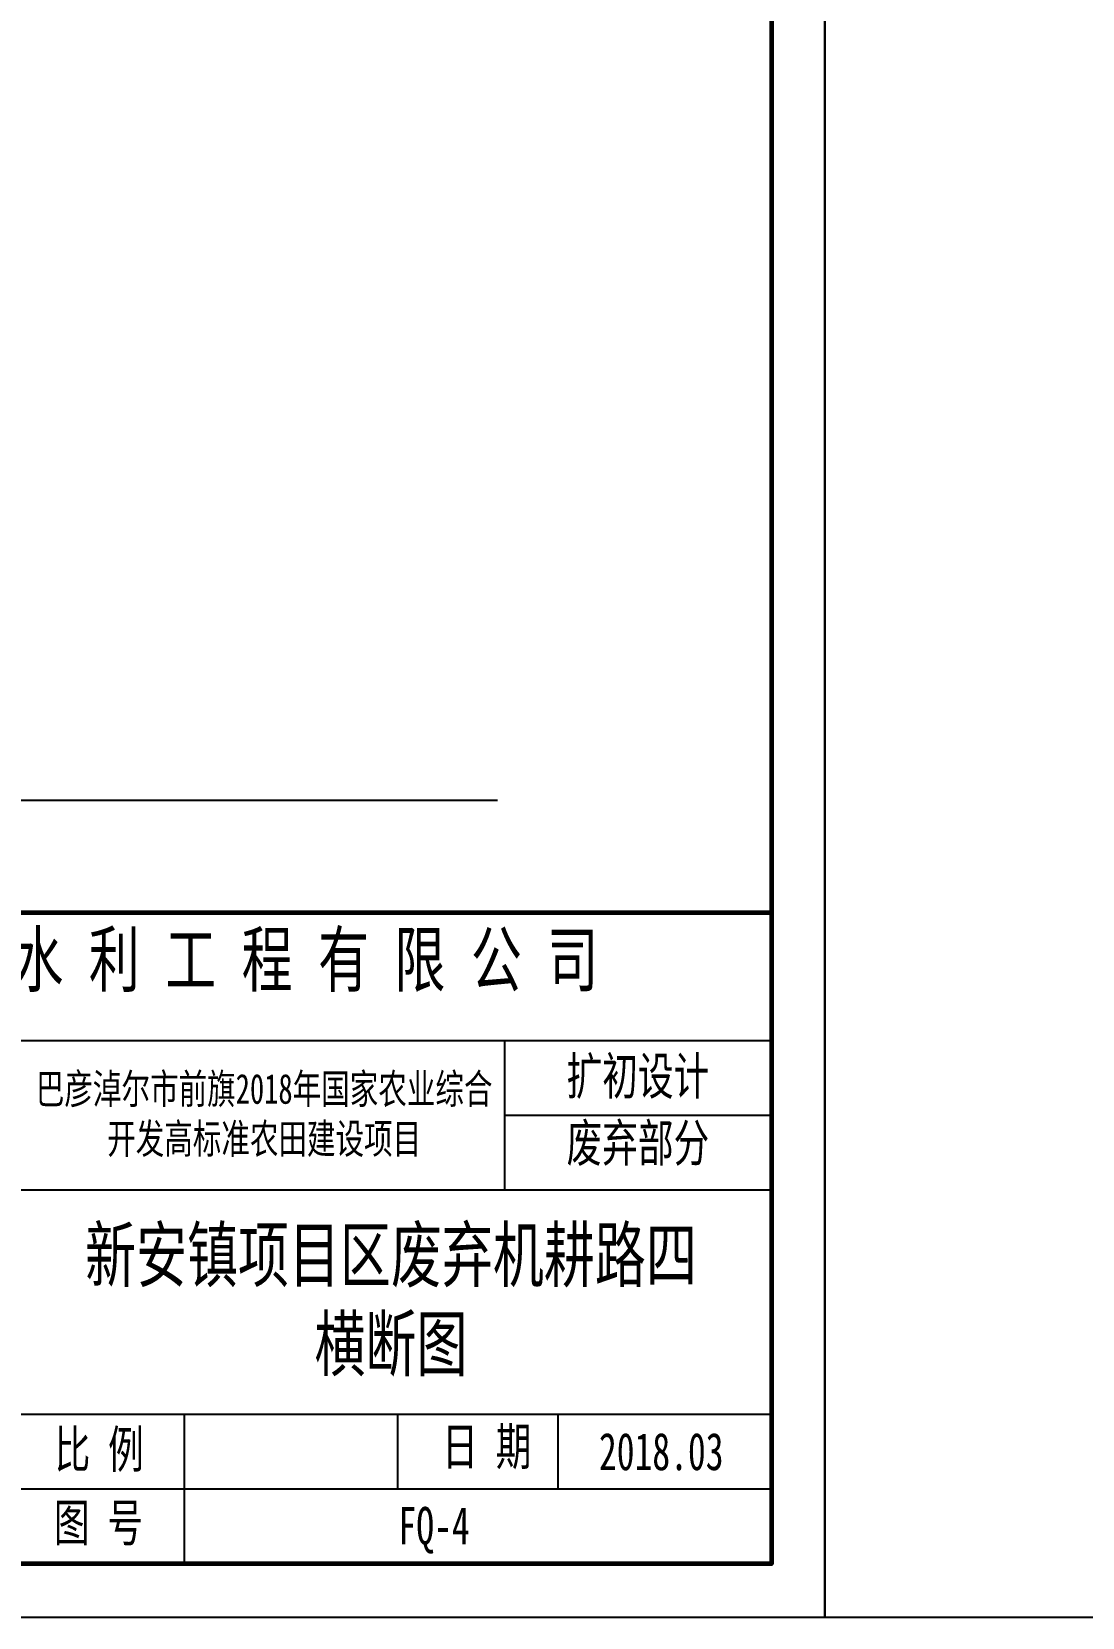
# Model space of a CAD drawing. Extents: x 695776 to 1250176, y 4443437 to 9025597.
# Drawn here: x 1190864 to 1202670, y 4538450 to 4556270 of the extents above; entities that cross this region are included whole.
import ezdxf

# ---------------------------------------------------------------- set-up
doc = ezdxf.new("R2010")
doc.units = 0
doc.header["$LTSCALE"] = 0.5
doc.layers.add('图框', color=7, linetype='CONTINUOUS')
doc.layers.add('辅助线', color=3, linetype='CONTINUOUS')
doc.styles.add('仿宋', font='仿宋_GB2312.ttf', dxfattribs={"width": 0.7})

msp = doc.modelspace()

# ---------------------------------------------------------------- linework, layer by layer
at = {"layer": '图框', "color": 7, "lineweight": 60}
msp.add_line((1184776.0455, 4546369.5988), (1199176.0455, 4546369.5988), dxfattribs=at)
at = {"layer": '图框', "color": 7}
for p, q in [((1199176.0455, 4544929.5988), (1184776.0455, 4544929.5988)), ((1196176.0455, 4544929.5988), (1196176.0455, 4543249.5988)), ((1196176.0481, 4544929.5992), (1196176.0481, 4543249.5992)), ((1199176.0455, 4544089.5988), (1196176.0455, 4544089.5988)), ((1199176.0481, 4544089.5992), (1196176.0481, 4544089.5992)), ((1199176.0455, 4543249.5988), (1184776.0455, 4543249.5988)), ((1199176.0455, 4540729.5988), (1184776.0455, 4540729.5988)), ((1199176.0481, 4540729.5992), (1184776.0481, 4540729.5992)), ((1192576.0455, 4540729.5988), (1192576.0455, 4539049.5988)), ((1192576.0481, 4540729.5992), (1192576.0481, 4539049.5992)), ((1194976.0455, 4540729.5988), (1194976.0455, 4539889.5988)), ((1194976.0481, 4540729.5992), (1194976.0481, 4539889.5992)), ((1196776.0455, 4540729.5988), (1196776.0455, 4539889.5988)), ((1196776.0481, 4540729.5992), (1196776.0481, 4539889.5992)), ((1199176.0455, 4539889.5988), (1184776.0455, 4539889.5988))]:
    msp.add_line(p, q, dxfattribs=at)
at = {"layer": '图框', "linetype": 'Continuous', "lineweight": -2, "flags": 128}
for points in [[(1149376.0455, 4574089.5988), (1149376.0455, 4538449.5988), (1199776.0455, 4538449.5988), (1199776.0455, 4574089.5988), (1149376.0455, 4574089.5988)], [(1199776.0353, 4574089.5944), (1199776.0353, 4538449.5944), (1250176.0353, 4538449.5944), (1250176.0353, 4574089.5944), (1199776.0353, 4574089.5944)]]:
    msp.add_lwpolyline(points, dxfattribs=at)
at = {"layer": '图框', "linetype": 'Continuous', "lineweight": 60, "flags": 128}
msp.add_lwpolyline([(1152376.0455, 4573489.5988), (1199176.0455, 4573489.5988), (1199176.0455, 4539049.5988), (1152376.0455, 4539049.5988), (1152376.0455, 4573489.5988)], dxfattribs=at)
at = {"layer": '辅助线'}
msp.add_lwpolyline([(1154094.7738, 4547633.5904), (1196100.0954, 4547633.5904)], dxfattribs=at)

# ---------------------------------------------------------------- texts
at = {"layer": '图框', "linetype": 'Continuous', "style": '仿宋'}
for s, insert, char_height, width, attachment_point in [('\u3000内 蒙 古 恒 源 水 利 工 程 有 限 公 司', (1185781.4325, 4546143.2892), 600, 12975.456, 1), ('扩初设计', (1197676.0455, 4544509.5988), 420, 3000, 5), ('巴彦淖尔市前旗2018年国家农业综合开发高标准农田建设项目', (1193476.0455, 4544089.5988), 336, 5400, 5), ('废弃部分', (1197676.0455, 4543756.8788), 420, 3000, 5), ('新安镇项目区废弃机耕路四横断图', (1194900.8174, 4541989.5988), 600, 6975.259258, 5), ('比 例', (1191121.074, 4540548.0086), 420, 1384.032427, 1), ('日 期', (1195476.7796, 4540580.0826), 420, 1384.032427, 1), ('2018.03', (1197238.243, 4540523.3178), 420, 1384.032427, 1), ('图 号', (1191112.4739, 4539723.2176), 420, 1384.032427, 1), ('FQ-4', (1194985.5819, 4539689.4305), 420, 1384.032427, 1)]:
    msp.add_mtext(s, dxfattribs=dict(at, insert=insert, char_height=char_height, width=width, attachment_point=attachment_point))

doc.saveas('drawing.dxf')
